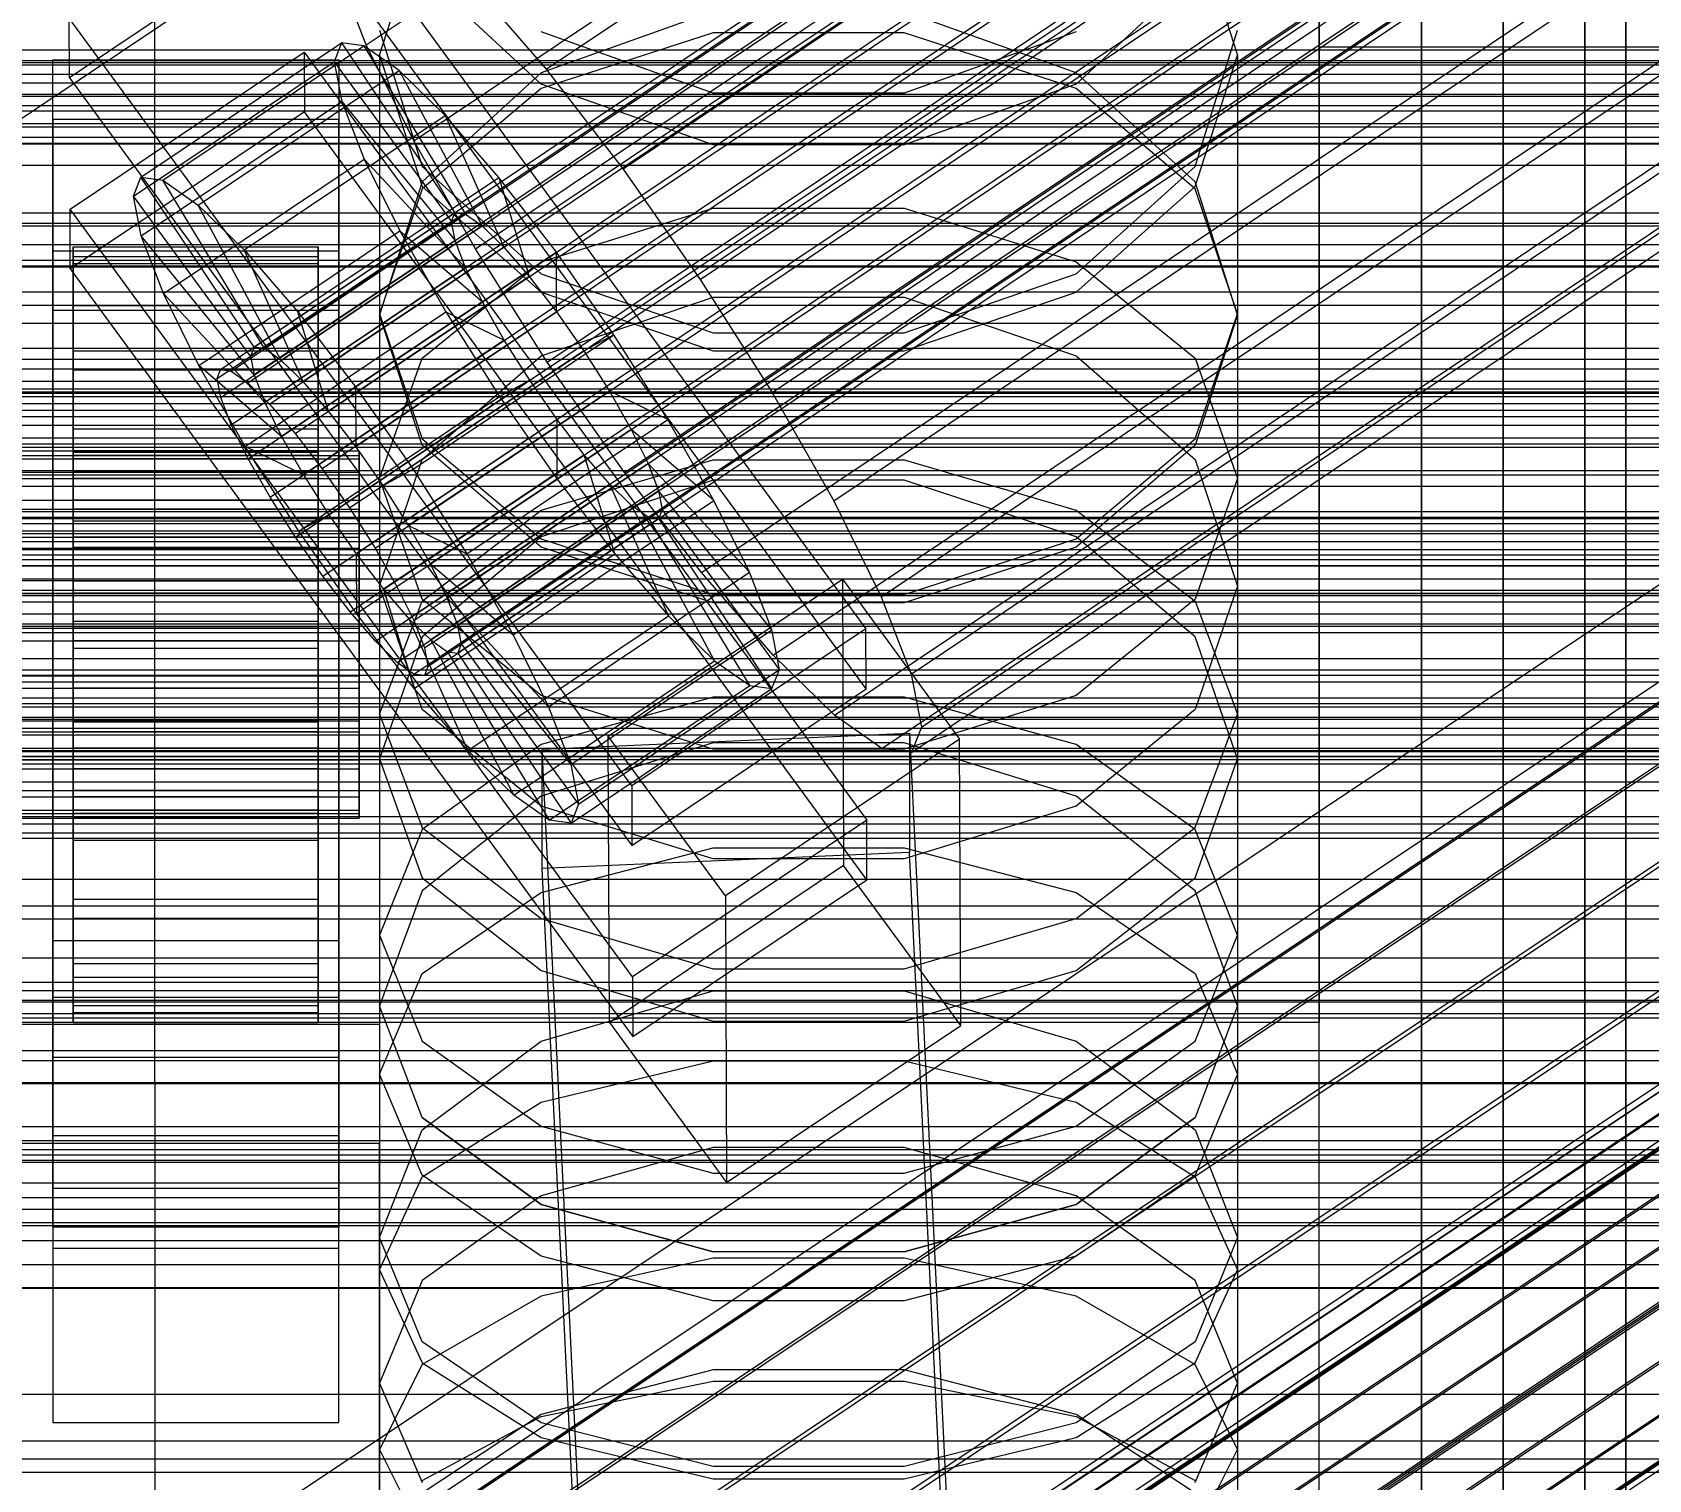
# Model space of a CAD drawing. Header units: millimetres. Extents: x -1970 to 59977, y -65068 to 6837.
# Drawn here: x 132 to 211.1, y -34609.4 to -34538.5 of the extents above; entities that cross this region are included whole.
import ezdxf

# ---------------------------------------------------------------- set-up
doc = ezdxf.new("R2010")
doc.units = ezdxf.units.MM
for name, color, linetype, lineweight in [('COTAS_O', 1, 'Continuous', 0), ('COTAS_P', 1, 'Continuous', 0), ('frontal_briquetadora', 7, 'Continuous', 0), ('frontal_C01', 7, 'Continuous', 0), ('frontal_C02', 7, 'Continuous', 0), ('frontal_C03', 7, 'Continuous', 0), ('frontal_mezcladora', 7, 'Continuous', 0), ('frontal_secador', 7, 'Continuous', 0)]:
    doc.layers.add(name, color=color, linetype=linetype, lineweight=lineweight)
doc.dimstyles.new('R19_100', dxfattribs={"dimtxt": 250, "dimasz": 150, "dimexe": 150, "dimexo": 80, "dimgap": 100, "dimtad": 1, "dimtih": 1, "dimtoh": 1, "dimdsep": 46, "dimcen": 0.09, "dimadec": 0, "dimazin": 0, "dimtfac": 1, "dimtdec": 4, "dimtofl": 0, "dimtmove": 0, "dimatfit": 3, "dimfxl": 1, "dimtolj": 1, "dimtzin": 0, "dimarcsym": 0})

# ---------------------------------------------------------------- blocks, each defined once
blk = doc.blocks.new('*D37')
at = {"layer": 'COTAS_P', "color": 0, "lineweight": -2, "transparency": 16777216}
for p, q in [((-1750, -35420), (-1750, -34450)), ((2600, -35420), (2600, -34450)), ((-1600, -34600), (2450, -34600))]:
    blk.add_line(p, q, dxfattribs=at)
at = {"layer": 'COTAS_P', "color": 0, "transparency": 16777216}
for points in [[(-1600, -34575), (-1600, -34625), (-1750, -34600)], [(2450, -34575), (2450, -34625), (2600, -34600)]]:
    blk.add_solid(points, dxfattribs=at)
at = {"layer": 'Defpoints', "color": 0, "transparency": 16777216}
for p in [(2600, -34600), (-1750, -35500), (2600, -35500)]:
    blk.add_point(p, dxfattribs=at)
blk = doc.blocks.new('*D42')
at = {"layer": 'COTAS_O', "color": 0, "lineweight": -2, "transparency": 16777216}
for p, q in [((-570, -33700), (200, -33700)), ((50, -34750), (50, -33850)), ((-570, -34900), (200, -34900))]:
    blk.add_line(p, q, dxfattribs=at)
at = {"layer": 'COTAS_O', "color": 0, "transparency": 16777216}
for points in [[(25, -33850), (75, -33850), (50, -33700)], [(25, -34750), (75, -34750), (50, -34900)]]:
    blk.add_solid(points, dxfattribs=at)
at = {"layer": 'Defpoints', "color": 0, "transparency": 16777216}
for p in [(-650, -33700), (50, -33700), (-650, -34900)]:
    blk.add_point(p, dxfattribs=at)
blk = doc.blocks.new('*D43')
at = {"layer": 'COTAS_O', "color": 0, "lineweight": -2, "transparency": 16777216}
for p, q in [((-650, -34820), (-650, -34050)), ((650, -34820), (650, -34050)), ((-500, -34200), (500, -34200))]:
    blk.add_line(p, q, dxfattribs=at)
at = {"layer": 'COTAS_O', "color": 0, "transparency": 16777216}
for points in [[(-500, -34175), (-500, -34225), (-650, -34200)], [(500, -34175), (500, -34225), (650, -34200)]]:
    blk.add_solid(points, dxfattribs=at)
at = {"layer": 'Defpoints', "color": 0, "transparency": 16777216}
for p in [(650, -34200), (-650, -34900), (650, -34900)]:
    blk.add_point(p, dxfattribs=at)

msp = doc.modelspace()

# ---------------------------------------------------------------- linework, layer by layer
at = {"layer": 'frontal_briquetadora'}
for p, q in [((210, -34680), (210, -33820)), ((210, -34680), (210, -34260)), ((210, -34680), (210, -34305)), ((200, -34698), (200, -34454.149)), ((204, -34454.149), (204, -34698)), ((210, -34471), (210, -34680)), ((200, -34722), (200, -34478.149)), ((200, -34483.291), (200, -34727.142)), ((200, -34715.652), (200, -34483.291)), ((200, -34489.719), (200, -34722.08)), ((200, -34716.717), (200, -34489.719)), ((200, -34492.29), (200, -34719.288)), ((200, -34492.29), (200, -34713.16)), ((204, -34719.288), (204, -34492.29)), ((208, -34713.16), (208, -34492.29)), ((210, -34496), (210, -34680)), ((200, -34718.302), (200, -34497.432)), ((208, -34497.432), (208, -34718.302)), ((195, -34580), (195, -34530)), ((200, -34530.029), (200, -34544.797)), ((200, -34530.501), (200, -34545.247)), ((200, -34545.697), (200, -34530.972)), ((149, -34539.635), (151.08, -34533.192)), ((188.92, -34533.192), (191, -34539.635)), ((156.906, -34541.066), (151.08, -34535.648)), ((188.92, -34535.649), (183.094, -34541.066)), ((200, -34540.768), (200, -34536.502)), ((195, -34537), (195, -34587)), ((165.326, -34537.508), (156.906, -34540.51)), ((183.094, -34540.51), (174.674, -34537.508)), ((200, -34538.192), (200, -34540.768)), ((149, -34538.419), (151.08, -34545.1)), ((165.327, -34541.501), (156.907, -34538.496)), ((165.327, -34538.552), (156.907, -34541.275)), ((174.673, -34538.552), (165.327, -34538.552)), ((183.093, -34538.496), (174.673, -34541.501)), ((183.093, -34541.275), (174.673, -34538.552)), ((188.92, -34545.1), (191, -34538.419)), ((149, -34539.635), (149, -34552.363)), ((149, -34539.635), (151.08, -34546.078)), ((188.92, -34546.078), (191, -34539.635)), ((191, -34539.635), (191, -34552.363)), ((156.906, -34540.51), (151.08, -34545.844)), ((188.92, -34545.844), (183.094, -34540.51)), ((156.907, -34541.275), (151.08, -34546.182)), ((165.326, -34544.034), (156.906, -34541.066)), ((183.094, -34541.066), (174.674, -34544.034)), ((188.92, -34546.182), (183.093, -34541.275)), ((174.673, -34541.501), (165.327, -34541.501)), ((174.674, -34544.034), (165.326, -34544.034)), ((151.08, -34545.1), (156.906, -34550.353)), ((183.094, -34550.353), (188.92, -34545.1)), ((200, -34544.797), (200, -34558.872)), ((200, -34545.247), (200, -34559.3)), ((151.08, -34545.844), (149, -34552.363)), ((151.08, -34546.078), (156.907, -34551.244)), ((183.093, -34551.244), (188.92, -34546.078)), ((191, -34552.363), (188.92, -34545.844)), ((200, -34559.728), (200, -34545.697)), ((151.08, -34546.182), (149, -34552.301)), ((191, -34552.301), (188.92, -34546.182)), ((156.907, -34549.754), (165.327, -34547.13)), ((165.327, -34547.13), (174.673, -34547.13)), ((174.673, -34547.13), (183.093, -34549.754)), ((151.08, -34554.481), (156.907, -34549.754)), ((183.093, -34549.754), (188.92, -34554.481)), ((156.906, -34550.353), (165.326, -34553.23)), ((174.674, -34553.23), (183.094, -34550.353)), ((156.906, -34554.358), (165.326, -34551.493)), ((156.907, -34551.244), (165.327, -34554.112)), ((165.326, -34551.493), (174.674, -34551.493)), ((174.673, -34554.112), (183.093, -34551.244)), ((174.674, -34551.493), (183.094, -34554.358)), ((149, -34552.301), (149, -34565.638)), ((149, -34552.301), (151.08, -34558.42)), ((151.08, -34558.731), (149, -34552.363)), ((188.92, -34558.42), (191, -34552.301)), ((191, -34552.363), (188.92, -34558.731)), ((191, -34552.301), (191, -34565.638)), ((165.326, -34553.23), (174.674, -34553.23)), ((149, -34560.376), (151.08, -34554.481)), ((151.08, -34559.44), (156.906, -34554.358)), ((165.327, -34554.112), (174.673, -34554.112)), ((183.094, -34554.358), (188.92, -34559.44)), ((188.92, -34554.481), (191, -34560.376)), ((151.08, -34558.42), (156.907, -34563.327)), ((156.906, -34563.729), (151.08, -34558.731)), ((183.093, -34563.327), (188.92, -34558.42)), ((188.92, -34558.731), (183.094, -34563.729)), ((149, -34565.638), (151.08, -34559.44)), ((156.907, -34561.918), (165.327, -34559.449)), ((165.327, -34559.449), (174.673, -34559.449)), ((174.673, -34559.449), (183.093, -34561.918)), ((188.92, -34559.44), (191, -34565.638)), ((200, -34558.872), (200, -34572.218)), ((200, -34559.3), (200, -34572.623)), ((149, -34560.376), (149, -34574.101)), ((151.08, -34566.271), (149, -34560.376)), ((191, -34560.376), (188.92, -34566.271)), ((191, -34560.376), (191, -34574.101)), ((200, -34573.027), (200, -34559.728)), ((165.326, -34560.448), (156.906, -34563.217)), ((174.674, -34560.448), (165.326, -34560.448)), ((183.094, -34563.217), (174.674, -34560.448)), ((151.08, -34566.366), (156.907, -34561.918)), ((183.093, -34561.918), (188.92, -34566.366)), ((156.906, -34563.217), (151.08, -34568.125)), ((156.907, -34563.327), (165.327, -34566.05)), ((174.673, -34566.05), (183.093, -34563.327)), ((188.92, -34568.125), (183.094, -34563.217)), ((165.326, -34566.461), (156.906, -34563.729)), ((183.094, -34563.729), (174.674, -34566.461)), ((151.08, -34571.679), (149, -34565.638)), ((191, -34565.638), (188.92, -34571.679)), ((149, -34571.912), (151.08, -34566.366)), ((156.907, -34570.998), (151.08, -34566.271)), ((174.674, -34566.461), (165.326, -34566.461)), ((165.327, -34566.05), (174.673, -34566.05)), ((188.92, -34566.271), (183.093, -34570.998)), ((188.92, -34566.366), (191, -34571.912)), ((151.08, -34568.125), (149, -34574.101)), ((191, -34574.101), (188.92, -34568.125)), ((165.327, -34573.621), (156.907, -34570.998)), ((165.327, -34571.082), (156.907, -34573.39)), ((174.673, -34571.082), (165.327, -34571.082)), ((183.093, -34570.998), (174.673, -34573.621)), ((183.093, -34573.39), (174.673, -34571.082)), ((149, -34571.912), (149, -34586.193)), ((149, -34571.912), (151.08, -34577.459)), ((156.906, -34576.409), (151.08, -34571.679)), ((188.92, -34571.679), (183.094, -34576.409)), ((188.92, -34577.459), (191, -34571.912)), ((191, -34571.912), (191, -34586.193)), ((200, -34572.218), (200, -34584.801)), ((200, -34572.623), (200, -34585.182)), ((200, -34585.562), (200, -34573.027)), ((156.907, -34573.39), (151.08, -34577.548)), ((165.326, -34573.305), (156.906, -34575.925)), ((174.674, -34573.305), (165.326, -34573.305)), ((174.673, -34573.621), (165.327, -34573.621)), ((183.094, -34575.925), (174.674, -34573.305)), ((188.92, -34577.548), (183.093, -34573.39)), ((149, -34574.101), (151.08, -34579.916)), ((188.92, -34579.916), (191, -34574.101)), ((156.906, -34575.925), (151.08, -34580.562)), ((188.92, -34580.562), (183.094, -34575.925)), ((165.326, -34578.991), (156.906, -34576.409)), ((183.094, -34576.409), (174.674, -34578.991)), ((151.08, -34577.548), (149, -34582.734)), ((151.08, -34577.459), (156.907, -34581.907)), ((183.093, -34581.907), (188.92, -34577.459)), ((191, -34582.734), (188.92, -34577.548)), ((156.907, -34580.641), (165.327, -34578.443)), ((165.327, -34578.443), (174.673, -34578.443)), ((174.673, -34578.443), (183.093, -34580.641)), ((174.674, -34578.991), (165.326, -34578.991)), ((195, -34580), (-195, -34580)), ((151.08, -34579.916), (156.906, -34584.461)), ((183.094, -34584.461), (188.92, -34579.916)), ((195, -34587), (195, -34580)), ((151.08, -34580.562), (149, -34586.193)), ((151.08, -34584.6), (156.907, -34580.641)), ((183.093, -34580.641), (188.92, -34584.6)), ((191, -34586.193), (188.92, -34580.562)), ((156.907, -34581.907), (165.327, -34584.376)), ((174.673, -34584.376), (183.093, -34581.907)), ((149, -34582.734), (149, -34597.535)), ((149, -34582.734), (151.08, -34587.919)), ((188.92, -34587.919), (191, -34582.734)), ((191, -34582.734), (191, -34597.535)), ((149, -34589.538), (151.08, -34584.6)), ((156.906, -34584.461), (165.326, -34586.939)), ((165.327, -34584.376), (174.673, -34584.376)), ((174.674, -34586.939), (183.094, -34584.461)), ((188.92, -34584.6), (191, -34589.538)), ((200, -34584.801), (200, -34596.589)), ((156.906, -34587.908), (165.326, -34585.444)), ((165.326, -34585.444), (174.674, -34585.444)), ((174.674, -34585.444), (183.094, -34587.908)), ((200, -34585.182), (200, -34596.944)), ((200, -34597.299), (200, -34585.562)), ((151.08, -34591.656), (149, -34586.193)), ((191, -34586.193), (188.92, -34591.656)), ((195, -34587), (-195, -34587)), ((165.326, -34586.939), (174.674, -34586.939)), ((151.08, -34592.262), (156.906, -34587.908)), ((151.08, -34587.919), (156.907, -34592.078)), ((183.093, -34592.078), (188.92, -34587.919)), ((183.094, -34587.908), (188.92, -34592.262)), ((156.907, -34590.901), (165.327, -34588.873)), ((165.327, -34588.873), (174.673, -34588.873)), ((174.673, -34588.873), (183.093, -34590.901)), ((149, -34589.538), (149, -34604.666)), ((151.08, -34594.475), (149, -34589.538)), ((191, -34589.538), (188.92, -34594.475)), ((191, -34589.538), (191, -34604.666)), ((151.08, -34594.554), (156.907, -34590.901)), ((183.093, -34590.901), (188.92, -34594.554)), ((156.906, -34595.915), (151.08, -34591.656)), ((151.08, -34591.656), (156.906, -34595.915)), ((188.92, -34591.656), (183.094, -34595.915)), ((183.094, -34595.915), (188.92, -34591.656)), ((149, -34597.535), (151.08, -34592.262)), ((156.907, -34592.078), (165.327, -34594.385)), ((174.673, -34594.385), (183.093, -34592.078)), ((188.92, -34592.262), (191, -34597.535)), ((165.326, -34593.122), (156.906, -34595.48)), ((174.674, -34593.122), (165.326, -34593.122)), ((183.094, -34595.48), (174.674, -34593.122)), ((165.327, -34594.385), (174.673, -34594.385)), ((149, -34599.11), (151.08, -34594.554)), ((156.907, -34598.435), (151.08, -34594.475)), ((188.92, -34594.475), (183.093, -34598.435)), ((188.92, -34594.554), (191, -34599.11)), ((156.906, -34595.48), (151.08, -34599.639)), ((165.326, -34598.232), (156.906, -34595.915)), ((156.906, -34595.915), (165.326, -34598.232)), ((183.094, -34595.915), (174.674, -34598.232)), ((174.674, -34598.232), (183.094, -34595.915)), ((188.92, -34599.639), (183.094, -34595.48)), ((200, -34596.589), (200, -34607.552)), ((151.08, -34602.634), (149, -34597.535)), ((191, -34597.535), (188.92, -34602.634)), ((200, -34596.944), (200, -34607.881)), ((200, -34608.209), (200, -34597.299)), ((174.674, -34598.232), (165.326, -34598.232)), ((149, -34599.11), (149, -34614.698)), ((149, -34599.11), (151.08, -34603.666)), ((165.327, -34600.632), (156.907, -34598.435)), ((165.327, -34598.547), (156.907, -34600.4)), ((174.673, -34598.547), (165.327, -34598.547)), ((183.093, -34598.435), (174.673, -34600.632)), ((183.093, -34600.4), (174.673, -34598.547)), ((188.92, -34603.666), (191, -34599.11)), ((191, -34599.11), (191, -34614.698)), ((151.08, -34599.639), (149, -34604.666)), ((191, -34604.666), (188.92, -34599.639)), ((156.907, -34600.4), (151.08, -34603.738)), ((174.673, -34600.632), (165.327, -34600.632)), ((188.92, -34603.738), (183.093, -34600.4)), ((156.906, -34606.596), (151.08, -34602.634)), ((188.92, -34602.634), (183.094, -34606.596)), ((151.08, -34603.738), (149, -34607.901)), ((151.08, -34603.666), (156.907, -34607.319)), ((183.093, -34607.319), (188.92, -34603.666)), ((191, -34607.901), (188.92, -34603.738)), ((149, -34604.666), (151.08, -34609.515)), ((165.326, -34603.999), (156.906, -34606.192)), ((156.907, -34606.298), (165.327, -34604.564)), ((174.674, -34603.999), (165.326, -34603.999)), ((165.327, -34604.564), (174.673, -34604.564)), ((174.673, -34604.564), (183.093, -34606.298)), ((183.094, -34606.192), (174.674, -34603.999)), ((188.92, -34609.515), (191, -34604.666)), ((156.906, -34606.192), (151.08, -34610.051)), ((151.08, -34609.422), (156.907, -34606.298)), ((183.093, -34606.298), (188.92, -34609.422)), ((188.92, -34610.051), (183.094, -34606.192)), ((165.326, -34608.746), (156.906, -34606.596)), ((183.094, -34606.596), (174.674, -34608.746)), ((156.907, -34607.319), (165.327, -34609.347)), ((174.673, -34609.347), (183.093, -34607.319)), ((200, -34607.552), (200, -34617.661)), ((200, -34607.881), (200, -34617.962)), ((149, -34607.901), (149, -34623.913)), ((149, -34607.901), (151.08, -34612.065)), ((188.92, -34612.065), (191, -34607.901)), ((191, -34607.901), (191, -34623.913)), ((200, -34618.263), (200, -34608.209)), ((174.674, -34608.746), (165.326, -34608.746)), ((165.327, -34609.347), (174.673, -34609.347))]:
    msp.add_line(p, q, dxfattribs=at)
at = {"layer": 'frontal_C01'}
for p, q in [((146.872, -34613.528), (331.181, -34490.53)), ((148.32, -34613.643), (332.629, -34490.645)), ((146.383, -34614.854), (330.692, -34491.856)), ((150.629, -34615.191), (334.938, -34492.193)), ((141.218, -34637.018), (355.017, -34494.34)), ((141.731, -34637.058), (355.53, -34494.38)), ((146.887, -34617.53), (331.197, -34494.532)), ((141.045, -34637.487), (354.844, -34494.81)), ((142.549, -34637.607), (356.348, -34494.929)), ((153.641, -34618.066), (337.95, -34495.068)), ((141.224, -34638.436), (355.022, -34495.758)), ((143.617, -34638.625), (357.415, -34495.948)), ((141.742, -34639.798), (355.541, -34497.12)), ((144.861, -34640.045), (358.659, -34497.367)), ((148.35, -34621.374), (332.659, -34498.376)), ((142.565, -34641.481), (356.363, -34498.803)), ((359.995, -34499.091), (146.196, -34641.769)), ((157.152, -34622.072), (341.461, -34499.074)), ((143.635, -34643.37), (357.434, -34500.692)), ((147.533, -34643.679), (361.332, -34501.001)), ((144.881, -34645.337), (358.68, -34502.659)), ((148.779, -34645.646), (362.578, -34502.968)), ((150.672, -34626.124), (334.981, -34503.126)), ((345.231, -34503.939), (160.922, -34626.937)), ((146.218, -34647.247), (360.017, -34504.57)), ((149.85, -34647.535), (363.648, -34504.858)), ((147.554, -34648.971), (361.352, -34506.293)), ((150.672, -34649.219), (364.471, -34506.541)), ((148.798, -34650.391), (362.596, -34507.713)), ((153.694, -34631.457), (338.003, -34508.459)), ((164.693, -34632.329), (349.002, -34509.331)), ((157.211, -34637.008), (341.52, -34514.01)), ((168.21, -34637.88), (352.519, -34514.882)), ((160.982, -34642.399), (345.291, -34519.401)), ((228.298, -34554.454), (130, -34620.053)), ((130, -34625.771), (228.298, -34560.172))]:
    msp.add_line(p, q, dxfattribs=at)
at = {"layer": 'frontal_C02'}
for p, q in [((141.045, -34555.478), (354.844, -34412.236)), ((141.218, -34555.037), (355.017, -34411.796)), ((141.731, -34555.107), (355.53, -34411.865)), ((142.549, -34555.682), (356.348, -34412.441)), ((141.224, -34556.399), (355.022, -34413.157)), ((143.617, -34556.724), (357.415, -34413.483)), ((141.742, -34557.737), (355.541, -34414.496)), ((144.861, -34558.161), (358.659, -34414.92)), ((142.565, -34559.402), (356.363, -34416.161)), ((148.35, -34539.132), (332.659, -34415.648)), ((359.995, -34416.655), (146.196, -34559.896)), ((157.152, -34540.328), (341.461, -34416.844)), ((143.635, -34561.28), (357.434, -34418.039)), ((147.533, -34561.81), (361.332, -34418.568)), ((144.881, -34563.243), (358.68, -34420.001)), ((150.672, -34543.83), (334.981, -34420.346)), ((148.779, -34563.773), (362.578, -34420.531)), ((146.218, -34565.157), (360.017, -34421.915)), ((345.231, -34421.74), (160.922, -34545.224)), ((149.85, -34565.651), (363.648, -34422.409)), ((147.554, -34566.891), (361.352, -34423.65)), ((150.672, -34567.315), (364.471, -34424.074)), ((148.798, -34568.329), (362.596, -34425.087)), ((151.191, -34568.654), (364.989, -34425.413)), ((153.694, -34549.13), (338.003, -34425.646)), ((149.865, -34569.37), (363.664, -34426.129)), ((151.369, -34569.575), (365.168, -34426.334)), ((150.683, -34569.946), (364.482, -34426.704)), ((151.196, -34570.016), (364.995, -34426.774)), ((164.693, -34550.626), (349.002, -34427.142)), ((157.211, -34554.67), (341.52, -34431.186)), ((168.21, -34556.165), (352.519, -34432.681)), ((160.982, -34560.071), (345.291, -34436.587)), ((171.232, -34561.465), (355.541, -34437.981)), ((164.752, -34564.967), (349.061, -34441.483)), ((173.554, -34566.164), (357.863, -34442.68)), ((168.263, -34569.023), (352.572, -34445.539)), ((175.016, -34569.941), (359.326, -34446.457)), ((171.275, -34571.963), (355.584, -34448.479)), ((175.521, -34572.541), (359.83, -34449.057)), ((173.584, -34573.587), (357.893, -34450.103)), ((175.032, -34573.784), (359.341, -34450.3)), ((130, -34543.716), (228.298, -34477.858)), ((145.277, -34530.143), (172.809, -34567.736)), ((145.289, -34533.066), (133.821, -34540.749)), ((172.821, -34570.659), (145.289, -34533.066)), ((148.35, -34539.132), (146.887, -34535.354)), ((153.641, -34536.272), (157.152, -34540.328)), ((133.821, -34540.749), (133.809, -34537.827)), ((161.341, -34575.42), (133.809, -34537.827)), ((137.313, -34545.618), (147.143, -34539.032)), ((147.143, -34539.032), (146.777, -34539.962)), ((148.226, -34539.179), (147.143, -34539.032)), ((147.143, -34539.032), (152.686, -34547.354)), ((133.847, -34547.179), (145.315, -34539.496)), ((138.396, -34545.765), (148.226, -34539.179)), ((145.315, -34539.496), (145.327, -34542.418)), ((145.315, -34539.496), (172.847, -34577.089)), ((149.953, -34540.394), (148.226, -34539.179)), ((148.226, -34539.179), (153.199, -34547.423)), ((150.672, -34543.83), (148.35, -34539.132)), ((133, -34542.796), (133, -34539.873)), ((133, -34539.873), (147, -34539.873)), ((133, -34585.777), (133, -34539.873)), ((136.948, -34546.548), (146.777, -34539.962)), ((140.123, -34546.98), (149.953, -34540.394)), ((146.777, -34539.962), (152.513, -34547.794)), ((146.777, -34539.962), (147.155, -34541.907)), ((147, -34539.873), (147, -34542.796)), ((147, -34539.873), (147, -34585.777)), ((152.207, -34542.594), (149.953, -34540.394)), ((149.953, -34540.394), (154.017, -34547.999)), ((157.152, -34540.328), (160.922, -34545.224)), ((133.821, -34540.749), (161.353, -34578.342)), ((137.325, -34548.492), (147.155, -34541.907)), ((147.155, -34541.907), (152.692, -34548.715)), ((147.155, -34541.907), (148.249, -34544.732)), ((147, -34542.796), (133, -34542.796)), ((133, -34542.796), (133, -34588.7)), ((145.327, -34542.418), (133.859, -34550.102)), ((142.377, -34549.179), (152.207, -34542.594)), ((172.859, -34580.011), (145.327, -34542.418)), ((147, -34588.7), (147, -34542.796)), ((154.833, -34545.628), (152.207, -34542.594)), ((152.207, -34542.594), (155.085, -34549.041)), ((153.694, -34549.13), (150.672, -34543.83)), ((138.419, -34551.318), (148.249, -34544.732)), ((148.249, -34544.732), (153.21, -34550.054)), ((148.249, -34544.732), (149.985, -34548.247)), ((160.922, -34545.224), (164.693, -34550.626)), ((136.948, -34546.548), (137.313, -34545.618)), ((142.856, -34553.939), (137.313, -34545.618)), ((137.313, -34545.618), (138.396, -34545.765)), ((143.369, -34554.009), (138.396, -34545.765)), ((138.396, -34545.765), (140.123, -34546.98)), ((145.003, -34552.214), (154.833, -34545.628)), ((157.653, -34549.29), (154.833, -34545.628)), ((154.833, -34545.628), (156.329, -34550.478)), ((142.683, -34554.38), (136.948, -34546.548)), ((137.325, -34548.492), (136.948, -34546.548)), ((133.859, -34550.102), (133.847, -34547.179)), ((161.379, -34584.772), (133.847, -34547.179)), ((144.188, -34554.585), (140.123, -34546.98)), ((140.123, -34546.98), (142.377, -34549.179)), ((152.686, -34547.354), (142.856, -34553.939)), ((153.199, -34547.423), (143.369, -34554.009)), ((152.513, -34547.794), (152.686, -34547.354)), ((152.686, -34547.354), (153.199, -34547.423)), ((153.199, -34547.423), (154.017, -34547.999)), ((142.862, -34555.301), (137.325, -34548.492)), ((138.419, -34551.318), (137.325, -34548.492)), ((140.156, -34554.833), (149.985, -34548.247)), ((152.513, -34547.794), (142.683, -34554.38)), ((154.017, -34547.999), (144.188, -34554.585)), ((149.985, -34548.247), (154.033, -34551.719)), ((149.985, -34548.247), (152.246, -34552.212)), ((152.692, -34548.715), (152.513, -34547.794)), ((154.017, -34547.999), (155.085, -34549.041)), ((133, -34552.148), (133, -34549.226)), ((133, -34549.226), (147, -34549.226)), ((133, -34595.13), (133, -34549.226)), ((134, -34559.012), (134, -34549.018)), ((134, -34549.018), (134, -34549.494)), ((134, -34549.018), (146, -34549.018)), ((134, -34549.836), (134, -34549.018)), ((145.255, -34555.626), (142.377, -34549.179)), ((142.377, -34549.179), (145.003, -34552.214)), ((152.692, -34548.715), (142.862, -34555.301)), ((155.085, -34549.041), (145.255, -34555.626)), ((146, -34549.494), (146, -34549.018)), ((146, -34549.018), (146, -34559.012)), ((146, -34549.018), (146, -34549.836)), ((147, -34549.226), (147, -34552.148)), ((147, -34549.226), (147, -34595.13)), ((157.653, -34549.29), (147.823, -34555.876)), ((153.21, -34550.054), (152.692, -34548.715)), ((157.211, -34554.67), (153.694, -34549.13)), ((155.085, -34549.041), (156.329, -34550.478)), ((157.665, -34552.213), (157.653, -34549.29)), ((160.474, -34553.33), (157.653, -34549.29)), ((133.859, -34550.102), (161.391, -34587.695)), ((134, -34559.238), (134, -34549.494)), ((134, -34549.494), (134, -34551.232)), ((134, -34549.494), (146, -34549.494)), ((134, -34559.4), (134, -34549.836)), ((134, -34549.836), (146, -34549.836)), ((134, -34551.893), (134, -34549.836)), ((153.21, -34550.054), (143.38, -34556.64)), ((146, -34551.232), (146, -34549.494)), ((146, -34549.494), (146, -34559.238)), ((146, -34549.836), (146, -34559.4)), ((146, -34549.836), (146, -34551.893)), ((154.033, -34551.719), (153.21, -34550.054)), ((156.329, -34550.478), (146.499, -34557.064)), ((156.329, -34550.478), (157.665, -34552.213)), ((164.693, -34550.626), (168.21, -34556.165)), ((134, -34560.061), (134, -34551.232)), ((134, -34551.232), (134, -34554.112)), ((134, -34551.232), (146, -34551.232)), ((143.38, -34556.64), (138.419, -34551.318)), ((140.156, -34554.833), (138.419, -34551.318)), ((146, -34554.112), (146, -34551.232)), ((146, -34551.232), (146, -34560.061)), ((147, -34552.148), (133, -34552.148)), ((133, -34552.148), (133, -34598.053)), ((134, -34560.374), (134, -34551.893)), ((134, -34551.893), (146, -34551.893)), ((134, -34555.047), (134, -34551.893)), ((142.416, -34558.798), (152.246, -34552.212)), ((154.033, -34551.719), (144.203, -34558.305)), ((146.499, -34557.064), (145.003, -34552.214)), ((145.003, -34552.214), (147.823, -34555.876)), ((146, -34551.893), (146, -34560.374)), ((146, -34551.893), (146, -34555.047)), ((147, -34598.053), (147, -34552.148)), ((147.835, -34558.798), (157.665, -34552.213)), ((152.246, -34552.212), (155.103, -34553.597)), ((152.246, -34552.212), (154.877, -34556.355)), ((155.103, -34553.597), (154.033, -34551.719)), ((157.665, -34552.213), (159.001, -34554.126)), ((142.856, -34553.939), (142.683, -34554.38)), ((143.369, -34554.009), (142.856, -34553.939)), ((144.188, -34554.585), (143.369, -34554.009)), ((155.103, -34553.597), (145.274, -34560.182)), ((150.644, -34559.916), (160.474, -34553.33)), ((156.35, -34555.559), (155.103, -34553.597)), ((160.474, -34553.33), (159.001, -34554.126)), ((163.105, -34557.474), (160.474, -34553.33)), ((134, -34561.425), (134, -34554.112)), ((134, -34554.112), (134, -34557.94)), ((134, -34554.112), (146, -34554.112)), ((144.203, -34558.305), (140.156, -34554.833)), ((142.416, -34558.798), (140.156, -34554.833)), ((142.683, -34554.38), (142.862, -34555.301)), ((145.255, -34555.626), (144.188, -34554.585)), ((146, -34557.94), (146, -34554.112)), ((146, -34554.112), (146, -34561.425)), ((159.001, -34554.126), (149.171, -34560.712)), ((160.982, -34560.071), (157.211, -34554.67)), ((159.001, -34554.126), (160.247, -34556.089)), ((134, -34561.868), (134, -34555.047)), ((134, -34555.047), (146, -34555.047)), ((134, -34559.085), (134, -34555.047)), ((141.045, -34555.478), (141.218, -34555.037)), ((141.224, -34556.399), (141.045, -34555.478)), ((141.218, -34555.037), (141.731, -34555.107)), ((141.731, -34555.107), (142.549, -34555.682)), ((142.862, -34555.301), (143.38, -34556.64)), ((146.499, -34557.064), (145.255, -34555.626)), ((146, -34555.047), (146, -34561.868)), ((146, -34555.047), (146, -34559.085)), ((156.35, -34555.559), (146.52, -34562.145)), ((154.877, -34556.355), (156.35, -34555.559)), ((157.686, -34557.473), (156.35, -34555.559)), ((141.742, -34557.737), (141.224, -34556.399)), ((142.549, -34555.682), (143.617, -34556.724)), ((145.047, -34562.941), (154.877, -34556.355)), ((147.823, -34555.876), (147.835, -34558.798)), ((147.823, -34555.876), (150.644, -34559.916)), ((160.247, -34556.089), (150.417, -34562.675)), ((154.877, -34556.355), (157.698, -34560.396)), ((163.105, -34557.474), (160.247, -34556.089)), ((160.247, -34556.089), (161.318, -34557.967)), ((168.21, -34556.165), (171.232, -34561.465)), ((143.38, -34556.64), (144.203, -34558.305)), ((143.617, -34556.724), (144.861, -34558.161)), ((147.835, -34558.798), (146.499, -34557.064)), ((134, -34563.238), (134, -34557.94)), ((134, -34557.94), (134, -34562.454)), ((134, -34557.94), (146, -34557.94)), ((142.565, -34559.402), (141.742, -34557.737)), ((146, -34562.454), (146, -34557.94)), ((146, -34557.94), (146, -34563.238)), ((157.686, -34557.473), (147.856, -34564.059)), ((161.318, -34557.967), (151.488, -34564.553)), ((153.275, -34564.06), (163.105, -34557.474)), ((157.698, -34560.396), (157.686, -34557.473)), ((159.022, -34559.208), (157.686, -34557.473)), ((165.365, -34561.438), (161.318, -34557.967)), ((161.318, -34557.967), (162.14, -34559.632)), ((165.365, -34561.438), (163.105, -34557.474)), ((145.274, -34560.182), (142.416, -34558.798)), ((145.047, -34562.941), (142.416, -34558.798)), ((144.203, -34558.305), (145.274, -34560.182)), ((144.861, -34558.161), (146.196, -34559.896)), ((149.171, -34560.712), (147.835, -34558.798)), ((-148, -34559.012), (148, -34559.012)), ((-148, -34559.238), (148, -34559.238)), ((-148, -34559.4), (148, -34559.4)), ((134, -34559.238), (134, -34559.012)), ((146, -34559.012), (134, -34559.012)), ((134, -34559.012), (134, -34559.4)), ((134, -34563.781), (134, -34559.085)), ((134, -34559.085), (146, -34559.085)), ((134, -34563.731), (134, -34559.085)), ((134, -34560.061), (134, -34559.238)), ((146, -34559.238), (134, -34559.238)), ((146, -34559.4), (134, -34559.4)), ((134, -34559.4), (134, -34560.374)), ((143.635, -34561.28), (142.565, -34559.402)), ((146, -34559.012), (146, -34559.238)), ((146, -34559.4), (146, -34559.012)), ((146, -34559.085), (146, -34563.781)), ((146, -34559.085), (146, -34563.731)), ((146, -34559.238), (146, -34560.061)), ((146, -34560.374), (146, -34559.4)), ((148, -34559.238), (148, -34559.012)), ((148, -34559.012), (148, -34559.4)), ((148, -34560.061), (148, -34559.238)), ((148, -34559.4), (148, -34560.374)), ((159.022, -34559.208), (149.192, -34565.794)), ((160.518, -34564.058), (159.022, -34559.208)), ((160.266, -34560.645), (159.022, -34559.208)), ((-148, -34560.061), (148, -34560.061)), ((-148, -34560.374), (148, -34560.374)), ((134, -34561.425), (134, -34560.061)), ((146, -34560.061), (134, -34560.061)), ((146, -34560.374), (134, -34560.374)), ((134, -34560.374), (134, -34561.868)), ((145.274, -34560.182), (146.52, -34562.145)), ((146, -34560.061), (146, -34561.425)), ((146, -34561.868), (146, -34560.374)), ((146.196, -34559.896), (147.533, -34561.81)), ((147.868, -34566.982), (157.698, -34560.396)), ((148, -34561.425), (148, -34560.061)), ((148, -34560.374), (148, -34561.868)), ((149.171, -34560.712), (150.644, -34559.916)), ((150.644, -34559.916), (153.275, -34564.06)), ((162.14, -34559.632), (152.311, -34566.218)), ((157.698, -34560.396), (160.518, -34564.058)), ((164.752, -34564.967), (160.982, -34560.071)), ((167.102, -34564.953), (162.14, -34559.632)), ((162.14, -34559.632), (162.659, -34560.971)), ((150.417, -34562.675), (149.171, -34560.712)), ((160.266, -34560.645), (150.436, -34567.231)), ((162.659, -34560.971), (152.829, -34567.556)), ((163.144, -34567.092), (160.266, -34560.645)), ((161.333, -34561.687), (160.266, -34560.645)), ((168.196, -34567.779), (162.659, -34560.971)), ((162.659, -34560.971), (162.837, -34561.892)), ((-148, -34561.425), (148, -34561.425)), ((-148, -34561.868), (148, -34561.868)), ((134, -34563.238), (134, -34561.425)), ((146, -34561.425), (134, -34561.425)), ((146, -34561.868), (134, -34561.868)), ((134, -34561.868), (134, -34563.781)), ((144.881, -34563.243), (143.635, -34561.28)), ((146, -34561.425), (146, -34563.238)), ((146, -34563.781), (146, -34561.868)), ((147.533, -34561.81), (148.779, -34563.773)), ((148, -34563.238), (148, -34561.425)), ((148, -34561.868), (148, -34563.781)), ((161.333, -34561.687), (151.503, -34568.273)), ((162.837, -34561.892), (153.008, -34568.477)), ((155.535, -34568.024), (165.365, -34561.438)), ((165.397, -34569.292), (161.333, -34561.687)), ((162.151, -34562.262), (161.333, -34561.687)), ((162.837, -34561.892), (162.664, -34562.332)), ((168.573, -34569.723), (162.837, -34561.892)), ((167.102, -34564.953), (165.365, -34561.438)), ((171.232, -34561.465), (173.554, -34566.164)), ((134, -34562.454), (134, -34565.376)), ((146, -34562.454), (134, -34562.454)), ((134, -34562.454), (134, -34567.346)), ((146.52, -34562.145), (145.047, -34562.941)), ((146, -34565.376), (146, -34562.454)), ((146, -34567.346), (146, -34562.454)), ((146.52, -34562.145), (147.856, -34564.059)), ((151.488, -34564.553), (150.417, -34562.675)), ((150.417, -34562.675), (153.275, -34564.06)), ((162.151, -34562.262), (152.321, -34568.848)), ((162.664, -34562.332), (152.835, -34568.918)), ((167.125, -34570.506), (162.151, -34562.262)), ((162.664, -34562.332), (162.151, -34562.262)), ((168.208, -34570.654), (162.664, -34562.332)), ((-148, -34563.238), (148, -34563.238)), ((134, -34565.376), (134, -34563.238)), ((146, -34563.238), (134, -34563.238)), ((146.218, -34565.157), (144.881, -34563.243)), ((147.868, -34566.982), (145.047, -34562.941)), ((146, -34563.238), (146, -34565.376)), ((148, -34565.376), (148, -34563.238)), ((-148, -34563.781), (148, -34563.781)), ((134, -34565.981), (134, -34563.731)), ((134, -34563.731), (146, -34563.731)), ((134, -34568.668), (134, -34563.731)), ((146, -34563.781), (134, -34563.781)), ((134, -34563.781), (134, -34565.981)), ((146, -34563.731), (146, -34565.981)), ((146, -34563.731), (146, -34568.668)), ((146, -34565.981), (146, -34563.781)), ((147.856, -34564.059), (147.868, -34566.982)), ((147.856, -34564.059), (149.192, -34565.794)), ((148, -34563.781), (148, -34565.981)), ((148.779, -34563.773), (149.85, -34565.651)), ((150.688, -34570.644), (160.518, -34564.058)), ((153.275, -34564.06), (155.535, -34568.024)), ((160.518, -34564.058), (163.144, -34567.092)), ((147.554, -34566.891), (146.218, -34565.157)), ((152.311, -34566.218), (151.488, -34564.553)), ((151.488, -34564.553), (155.535, -34568.024)), ((157.272, -34571.539), (167.102, -34564.953)), ((168.263, -34569.023), (164.752, -34564.967)), ((168.196, -34567.779), (167.102, -34564.953)), ((148, -34565.376), (-148, -34565.376)), ((134, -34565.376), (146, -34565.376)), ((134, -34567.694), (134, -34565.376)), ((146, -34565.376), (146, -34567.694)), ((148, -34567.694), (148, -34565.376)), ((149.192, -34565.794), (150.688, -34570.644)), ((149.192, -34565.794), (150.436, -34567.231)), ((149.85, -34565.651), (150.672, -34567.315)), ((160.19, -34572.976), (171.658, -34565.293)), ((171.658, -34565.293), (171.715, -34579.322)), ((171.658, -34565.293), (177.394, -34573.125)), ((-148, -34565.981), (148, -34565.981)), ((146, -34565.981), (134, -34565.981)), ((134, -34565.981), (134, -34568.32)), ((146, -34568.32), (146, -34565.981)), ((148, -34565.981), (148, -34568.32)), ((152.829, -34567.556), (152.311, -34566.218)), ((152.311, -34566.218), (157.272, -34571.539)), ((173.554, -34566.164), (175.016, -34569.941)), ((134, -34567.694), (134, -34567.346)), ((134, -34567.346), (134, -34572.283)), ((134, -34567.346), (146, -34567.346)), ((146, -34572.283), (146, -34567.346)), ((146, -34567.346), (146, -34567.694)), ((148.798, -34568.329), (147.554, -34566.891)), ((150.688, -34570.644), (147.868, -34566.982)), ((150.436, -34567.231), (153.314, -34573.678)), ((150.436, -34567.231), (151.503, -34568.273)), ((150.672, -34567.315), (151.191, -34568.654)), ((153.314, -34573.678), (163.144, -34567.092)), ((163.144, -34567.092), (165.397, -34569.292)), ((-148, -34567.694), (148, -34567.694)), ((-148, -34568.32), (148, -34568.32)), ((134, -34570.032), (134, -34567.694)), ((146, -34567.694), (134, -34567.694)), ((134, -34568.32), (134, -34568.668)), ((146, -34568.32), (134, -34568.32)), ((134, -34568.32), (134, -34570.637)), ((146, -34567.694), (146, -34570.032)), ((146, -34568.668), (146, -34568.32)), ((146, -34570.637), (146, -34568.32)), ((148, -34570.032), (148, -34567.694)), ((148, -34568.32), (148, -34570.637)), ((151.503, -34568.273), (155.567, -34575.877)), ((151.503, -34568.273), (152.321, -34568.848)), ((153.008, -34568.477), (152.829, -34567.556)), ((152.829, -34567.556), (158.366, -34574.365)), ((155.535, -34568.024), (157.272, -34571.539)), ((158.366, -34574.365), (168.196, -34567.779)), ((172.809, -34567.736), (161.341, -34575.42)), ((168.573, -34569.723), (168.196, -34567.779)), ((172.821, -34570.659), (172.809, -34567.736)), ((134, -34568.668), (146, -34568.668)), ((134, -34573.56), (134, -34568.668)), ((146, -34568.668), (146, -34573.56)), ((149.865, -34569.37), (148.798, -34568.329)), ((151.191, -34568.654), (151.369, -34569.575)), ((152.321, -34568.848), (157.295, -34577.092)), ((152.321, -34568.848), (152.835, -34568.918)), ((152.835, -34568.918), (153.008, -34568.477)), ((152.835, -34568.918), (158.378, -34577.239)), ((153.008, -34568.477), (158.743, -34576.309)), ((171.275, -34571.963), (168.263, -34569.023)), ((150.683, -34569.946), (149.865, -34569.37)), ((151.369, -34569.575), (151.196, -34570.016)), ((155.567, -34575.877), (165.397, -34569.292)), ((158.743, -34576.309), (168.573, -34569.723)), ((165.397, -34569.292), (167.125, -34570.506)), ((168.208, -34570.654), (168.573, -34569.723)), ((-148, -34570.032), (148, -34570.032)), ((-148, -34570.637), (148, -34570.637)), ((134, -34572.233), (134, -34570.032)), ((134, -34570.032), (134, -34572.283)), ((146, -34570.032), (134, -34570.032)), ((134, -34570.637), (134, -34573.56)), ((146, -34570.637), (134, -34570.637)), ((134, -34570.637), (134, -34572.775)), ((146, -34572.283), (146, -34570.032)), ((146, -34570.032), (146, -34572.233)), ((146, -34573.56), (146, -34570.637)), ((146, -34572.775), (146, -34570.637)), ((148, -34572.233), (148, -34570.032)), ((148, -34570.637), (148, -34572.775)), ((151.196, -34570.016), (150.683, -34569.946)), ((153.314, -34573.678), (150.688, -34570.644)), ((157.295, -34577.092), (167.125, -34570.506)), ((158.378, -34577.239), (168.208, -34570.654)), ((161.353, -34578.342), (172.821, -34570.659)), ((167.125, -34570.506), (168.208, -34570.654)), ((175.016, -34569.941), (175.521, -34572.541)), ((-148, -34572.233), (148, -34572.233)), ((134, -34574.145), (134, -34572.233)), ((134, -34572.233), (134, -34576.928)), ((146, -34572.233), (134, -34572.233)), ((146, -34576.928), (146, -34572.233)), ((146, -34572.233), (146, -34574.145)), ((148, -34574.145), (148, -34572.233)), ((157.272, -34571.539), (158.366, -34574.365)), ((173.584, -34573.587), (171.275, -34571.963)), ((-148, -34572.775), (148, -34572.775)), ((134, -34572.283), (134, -34576.928)), ((134, -34572.283), (146, -34572.283)), ((134, -34572.775), (134, -34578.073)), ((146, -34572.775), (134, -34572.775)), ((134, -34572.775), (134, -34574.588)), ((146, -34576.928), (146, -34572.283)), ((146, -34578.073), (146, -34572.775)), ((146, -34574.588), (146, -34572.775)), ((148, -34572.775), (148, -34574.588)), ((156.962, -34573.623), (174.943, -34572.829)), ((160.247, -34587.005), (160.19, -34572.976)), ((165.926, -34580.808), (160.19, -34572.976)), ((174.943, -34572.829), (174.943, -34578.675)), ((174.943, -34572.829), (177.811, -34632.206)), ((175.521, -34572.541), (175.032, -34573.784)), ((134, -34573.56), (146, -34573.56)), ((134, -34578.073), (134, -34573.56)), ((146, -34573.56), (146, -34578.073)), ((155.567, -34575.877), (153.314, -34573.678)), ((156.962, -34579.469), (156.962, -34573.623)), ((159.83, -34633), (156.962, -34573.623)), ((177.394, -34573.125), (165.926, -34580.808)), ((175.032, -34573.784), (173.584, -34573.587)), ((177.451, -34587.154), (177.394, -34573.125)), ((-148, -34574.145), (148, -34574.145)), ((-148, -34574.588), (148, -34574.588)), ((134, -34575.64), (134, -34574.145)), ((134, -34574.145), (134, -34580.966)), ((146, -34574.145), (134, -34574.145)), ((134, -34574.588), (134, -34581.901)), ((146, -34574.588), (134, -34574.588)), ((134, -34574.588), (134, -34575.953)), ((146, -34580.966), (146, -34574.145)), ((146, -34574.145), (146, -34575.64)), ((146, -34581.901), (146, -34574.588)), ((146, -34575.953), (146, -34574.588)), ((148, -34575.64), (148, -34574.145)), ((148, -34574.588), (148, -34575.953)), ((158.366, -34574.365), (158.743, -34576.309)), ((161.341, -34575.42), (161.353, -34578.342)), ((-148, -34575.64), (148, -34575.64)), ((-148, -34575.953), (148, -34575.953)), ((134, -34576.614), (134, -34575.64)), ((134, -34575.64), (134, -34584.121)), ((146, -34575.64), (134, -34575.64)), ((134, -34575.953), (134, -34584.782)), ((146, -34575.953), (134, -34575.953)), ((134, -34575.953), (134, -34576.776)), ((146, -34584.121), (146, -34575.64)), ((146, -34575.64), (146, -34576.614)), ((146, -34584.782), (146, -34575.953)), ((146, -34576.776), (146, -34575.953)), ((148, -34576.614), (148, -34575.64)), ((148, -34575.953), (148, -34576.776)), ((157.295, -34577.092), (155.567, -34575.877)), ((-148, -34576.614), (148, -34576.614)), ((-148, -34576.776), (148, -34576.776)), ((-148, -34577.001), (148, -34577.001)), ((134, -34577.001), (134, -34576.614)), ((134, -34576.614), (134, -34586.177)), ((146, -34576.614), (134, -34576.614)), ((134, -34576.776), (134, -34586.519)), ((146, -34576.776), (134, -34576.776)), ((134, -34576.776), (134, -34577.001)), ((134, -34576.928), (134, -34580.966)), ((134, -34576.928), (146, -34576.928)), ((134, -34577.001), (134, -34586.995)), ((146, -34577.001), (134, -34577.001)), ((146, -34586.177), (146, -34576.614)), ((146, -34576.614), (146, -34577.001)), ((146, -34586.519), (146, -34576.776)), ((146, -34577.001), (146, -34576.776)), ((146, -34580.966), (146, -34576.928)), ((146, -34586.995), (146, -34577.001)), ((148, -34577.001), (148, -34576.614)), ((148, -34576.776), (148, -34577.001)), ((158.743, -34576.309), (158.378, -34577.239)), ((158.378, -34577.239), (157.295, -34577.092)), ((172.847, -34577.089), (161.379, -34584.772)), ((172.859, -34580.011), (172.847, -34577.089)), ((134, -34578.073), (146, -34578.073)), ((134, -34581.901), (134, -34578.073)), ((146, -34578.073), (146, -34581.901)), ((174.943, -34578.675), (156.962, -34579.469)), ((171.715, -34579.322), (160.247, -34587.005)), ((177.451, -34587.154), (171.715, -34579.322)), ((177.811, -34638.052), (174.943, -34578.675)), ((159.83, -34638.846), (156.962, -34579.469)), ((161.391, -34587.695), (172.859, -34580.011)), ((134, -34580.966), (134, -34584.121)), ((134, -34580.966), (146, -34580.966)), ((146, -34584.121), (146, -34580.966)), ((165.926, -34580.808), (165.983, -34594.837)), ((134, -34581.901), (146, -34581.901)), ((134, -34584.782), (134, -34581.901)), ((146, -34581.901), (146, -34584.782)), ((133, -34597.017), (133, -34582.988)), ((133, -34582.988), (147, -34582.988)), ((133, -34592.551), (133, -34582.988)), ((147, -34582.988), (147, -34597.017)), ((147, -34582.988), (147, -34592.551)), ((134, -34584.121), (134, -34586.177)), ((134, -34584.121), (146, -34584.121)), ((146, -34586.177), (146, -34584.121)), ((134, -34584.782), (146, -34584.782)), ((134, -34586.519), (134, -34584.782)), ((146, -34584.782), (146, -34586.519)), ((161.379, -34584.772), (161.391, -34587.695)), ((147, -34585.777), (133, -34585.777)), ((133, -34585.777), (133, -34588.7)), ((134, -34586.177), (134, -34586.995)), ((134, -34586.177), (146, -34586.177)), ((134, -34586.519), (146, -34586.519)), ((134, -34586.995), (134, -34586.519)), ((146, -34586.995), (146, -34586.177)), ((146, -34586.519), (146, -34586.995)), ((147, -34588.7), (147, -34585.777)), ((131, -34587.08), (149, -34587.08)), ((134, -34586.995), (146, -34586.995)), ((149, -34587.08), (149, -34592.925)), ((149, -34587.08), (149, -34632.601)), ((160.247, -34587.005), (165.983, -34594.837)), ((165.983, -34594.837), (177.451, -34587.154)), ((133, -34588.7), (147, -34588.7)), ((147, -34592.551), (133, -34592.551)), ((133, -34592.551), (133, -34606.58)), ((147, -34606.58), (147, -34592.551)), ((149, -34592.925), (131, -34592.925)), ((149, -34638.447), (149, -34592.925)), ((147, -34595.13), (133, -34595.13)), ((133, -34595.13), (133, -34598.053)), ((147, -34598.053), (147, -34595.13)), ((147, -34597.017), (133, -34597.017)), ((133, -34597.017), (133, -34606.58)), ((147, -34606.58), (147, -34597.017)), ((133, -34598.053), (147, -34598.053)), ((133, -34606.58), (147, -34606.58))]:
    msp.add_line(p, q, dxfattribs=at)
at = {"layer": 'frontal_C03'}
for p, q in [((1250, -34540.126), (-1250, -34540.126)), ((1250, -34541.008), (-1250, -34541.008)), ((-1250, -34541.554), (1250, -34541.554)), ((1250, -34541.661), (-1250, -34541.661)), ((-1250, -34543.151), (1250, -34543.151)), ((1250, -34543.969), (-1250, -34543.969)), ((-1250, -34545.026), (1250, -34545.026)), ((1250, -34547.878), (-1250, -34547.878)), ((-1250, -34547.998), (1250, -34547.998)), ((1250, -34548.935), (-1250, -34548.935)), ((-1250, -34549.954), (1250, -34549.954)), ((1250, -34551.243), (-1250, -34551.243)), ((1250, -34551.896), (-1250, -34551.896)), ((1250, -34552.778), (-1250, -34552.778)), ((-1250, -34555.598), (1250, -34555.598)), ((-1268, -34555.971), (1268, -34555.971)), ((-1268, -34556.196), (1268, -34556.196)), ((-1268, -34556.36), (1268, -34556.36)), ((-1268, -34557.018), (1268, -34557.018)), ((-1268, -34557.335), (1268, -34557.335)), ((1250, -34557.779), (-1250, -34557.779)), ((-1268, -34558.381), (1268, -34558.381)), ((-1268, -34558.83), (1268, -34558.83)), ((-1268, -34560.194), (1268, -34560.194)), ((-1268, -34560.744), (1268, -34560.744)), ((-1268, -34562.331), (1268, -34562.331)), ((1250, -34562.584), (-1250, -34562.584)), ((1268, -34562.945), (-1268, -34562.945)), ((1250, -34563.465), (-1250, -34563.465)), ((-1250, -34563.837), (1250, -34563.837)), ((1250, -34564.119), (-1250, -34564.119)), ((-1268, -34564.648), (1268, -34564.648)), ((-1268, -34565.283), (1268, -34565.283)), ((-1250, -34566.095), (1250, -34566.095)), ((1250, -34566.426), (-1250, -34566.426)), ((-1268, -34566.987), (1268, -34566.987)), ((-1250, -34567.484), (1250, -34567.484)), ((-1268, -34567.6), (1268, -34567.6)), ((-1268, -34569.188), (1268, -34569.188)), ((-1268, -34569.738), (1268, -34569.738)), ((1250, -34570.336), (-1250, -34570.336)), ((-1268, -34571.101), (1268, -34571.101)), ((1250, -34571.393), (-1250, -34571.393)), ((-1268, -34571.55), (1268, -34571.55)), ((-1250, -34572.152), (1250, -34572.152)), ((-1268, -34572.596), (1268, -34572.596)), ((-1268, -34572.914), (1268, -34572.914)), ((-1268, -34573.572), (1268, -34573.572)), ((-1268, -34573.736), (1268, -34573.736)), ((1250, -34573.7), (-1250, -34573.7)), ((-1268, -34573.96), (1268, -34573.96)), ((-1250, -34574.333), (1250, -34574.333)), ((1250, -34574.354), (-1250, -34574.354)), ((1250, -34575.235), (-1250, -34575.235)), ((-1250, -34579.978), (1250, -34579.978)), ((-1250, -34581.934), (1250, -34581.934)), ((1250, -34585.042), (-1250, -34585.042)), ((1250, -34585.923), (-1250, -34585.923)), ((1250, -34586.576), (-1250, -34586.576)), ((-1250, -34586.781), (1250, -34586.781)), ((-1250, -34588.377), (1250, -34588.377)), ((1250, -34588.884), (-1250, -34588.884)), ((-1250, -34589.941), (1250, -34589.941)), ((-1250, -34592.097), (1250, -34592.097)), ((1250, -34592.793), (-1250, -34592.793)), ((-1250, -34593.226), (1250, -34593.226)), ((1250, -34593.851), (-1250, -34593.851)), ((-1250, -34595.564), (1250, -34595.564)), ((-1250, -34596.148), (1250, -34596.148)), ((1250, -34596.158), (-1250, -34596.158)), ((1250, -34596.812), (-1250, -34596.812)), ((-1250, -34596.946), (1250, -34596.946)), ((1250, -34597.693), (-1250, -34597.693)), ((1250, -34607.499), (-1250, -34607.499)), ((1250, -34608.381), (-1250, -34608.381)), ((1250, -34609.034), (-1250, -34609.034))]:
    msp.add_line(p, q, dxfattribs=at)
at = {"layer": 'frontal_mezcladora'}
for p, q in [((195, -34539.229), (195, -34493.427)), ((138, -34590), (138, -34525.346)), ((195, -34590), (195, -34539.229)), ((195, -34539.229), (240, -34539.229)), ((-420, -34542.102), (240, -34542.102)), ((240, -34590), (-420, -34590)), ((138, -34590), (130, -34590)), ((138, -34590), (138, -34654.654)), ((195, -34640.771), (195, -34590)), ((240, -34590), (195, -34590)), ((-315, -34600), (315, -34600))]:
    msp.add_line(p, q, dxfattribs=at)
at = {"layer": 'frontal_secador'}
for p, q in [((-1250, -34539.387), (1250, -34539.387)), ((1250, -34539.918), (-1250, -34539.918)), ((-1250, -34540), (1250, -34540)), ((1250, -34540.588), (-1250, -34540.588)), ((1250, -34542.387), (-1250, -34542.387)), ((1250, -34543), (-1250, -34543)), ((-1250, -34543.65), (1250, -34543.65)), ((1250, -34544), (-1250, -34544)), ((1250, -34547.382), (-1250, -34547.382)), ((-1250, -34548), (1250, -34548)), ((1250, -34549.689), (-1250, -34549.689)), ((-1250, -34550), (1250, -34550)), ((1250, -34554), (-1250, -34554)), ((1250, -34554.545), (-1250, -34554.545)), ((-1250, -34555), (1250, -34555)), ((1250, -34556), (-1250, -34556)), ((1250, -34556.144), (-1250, -34556.144)), ((1250, -34556.709), (-1250, -34556.709)), ((1250, -34558.686), (-1250, -34558.686)), ((1250, -34560), (-1250, -34560)), ((1320, -34562), (-1320, -34562)), ((1320, -34562.273), (-1320, -34562.273)), ((1250, -34562), (-1250, -34562)), ((1320, -34563.072), (-1320, -34563.072)), ((1320, -34564.343), (-1320, -34564.343)), ((1250, -34564.651), (-1250, -34564.651)), ((1250, -34565.859), (-1250, -34565.859)), ((1320, -34566), (-1320, -34566)), ((-1250, -34566), (1250, -34566)), ((1320, -34567.929), (-1320, -34567.929)), ((-1320, -34570), (1320, -34570)), ((-1250, -34570), (1250, -34570)), ((1320, -34572.071), (-1320, -34572.071)), ((1320, -34574), (-1320, -34574)), ((1250, -34574.141), (-1250, -34574.141)), ((1320, -34575.657), (-1320, -34575.657)), ((1320, -34576.928), (-1320, -34576.928)), ((1320, -34577.727), (-1320, -34577.727)), ((1250, -34577.285), (-1250, -34577.285)), ((1320, -34578), (-1320, -34578)), ((1250, -34578), (-1250, -34578)), ((1250, -34581.314), (-1250, -34581.314)), ((1250, -34583.856), (-1250, -34583.856)), ((1250, -34585.455), (-1250, -34585.455)), ((1250, -34586), (-1250, -34586)), ((1360, -34593.5), (-1360, -34593.5)), ((1250, -34593.75), (-1250, -34593.75)), ((1360, -34594.863), (-1360, -34594.863)), ((1360, -34598.859), (-1360, -34598.859)), ((1360, -34605.216), (-1360, -34605.216))]:
    msp.add_line(p, q, dxfattribs=at)

# ---------------------------------------------------------------- dimensions: what is measured, and where the dimension line sits
at = {"layer": 'COTAS_O'}
for p2, distance, picture, middle in [((-650, -33700), -700, '*D42', (50, -34300)), ((650, -34900), 700, '*D43', (0, -34200))]:
    dim = msp.add_aligned_dim(p1=(-650, -34900), p2=p2, distance=distance, text='<> O', dimstyle='R19_100', dxfattribs=at)
    dim.commit()
    dim.dimension.update_dxf_attribs({"geometry": picture, "text_midpoint": middle})
at = {"layer": 'COTAS_P'}
dim = msp.add_aligned_dim(p1=(-1750, -35500), p2=(2600, -35500), distance=900, text='<> P', dimstyle='R19_100', dxfattribs=at)
dim.commit()
dim.dimension.update_dxf_attribs({"geometry": '*D37', "text_midpoint": (425, -34600)})

doc.saveas('drawing.dxf')
